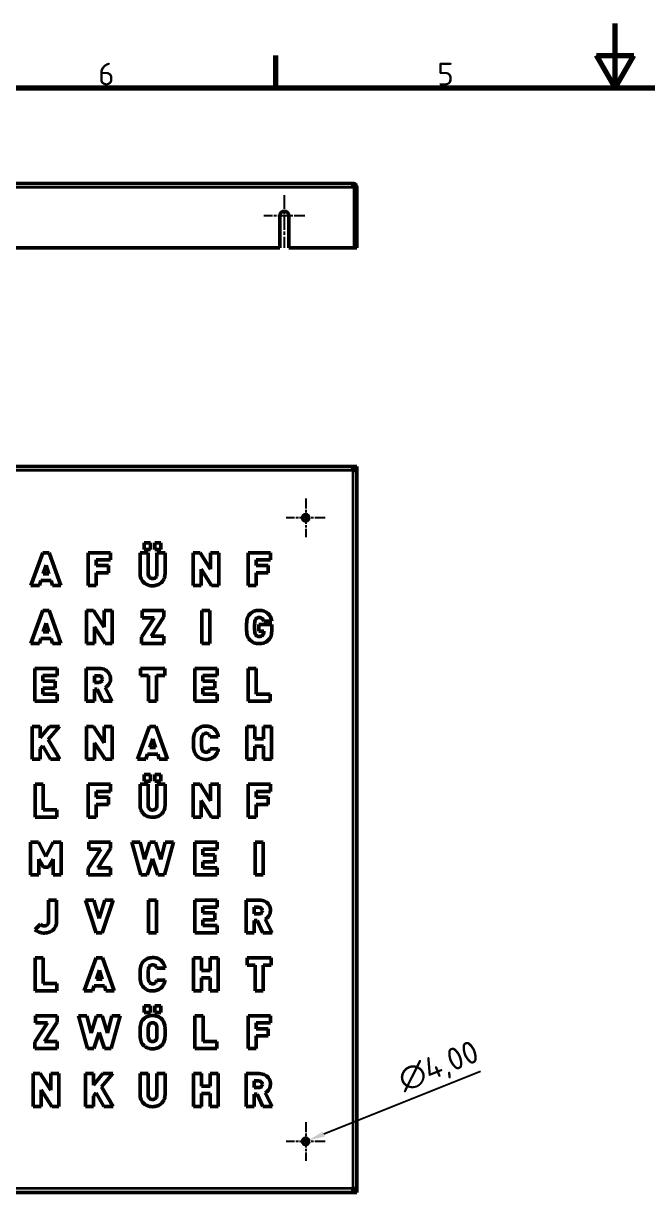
# Model space of a CAD drawing. Header units: millimetres. Extents: x -20 to 3500, y -209 to 1208.
# Drawn here: x 474 to 860, y 483 to 1208 of the extents above; entities that cross this region are included whole.
import ezdxf

# ---------------------------------------------------------------- set-up
doc = ezdxf.new("R2010")
doc.units = ezdxf.units.MM
doc.header["$LTSCALE"] = 4
doc.linetypes.add('CHAIN', pattern=[0.3543, 0.2362, -0.0295, 0.0591, -0.0295])
for name, color, linetype, lineweight in [('Bemaßung (ISO)', 7, 'Continuous', 25), ('Mittelpunktmarkierung (ISO)', 7, 'Continuous', 25), ('Rahmen (ISO)', 7, 'Continuous', 70), ('Sichtbar (ISO)', 7, 'Continuous', 50), ('Sichtbar schmal (ISO)', 7, 'Continuous', 35), ('Symbol (ISO)', 7, 'Continuous', 25)]:
    doc.layers.add(name, color=color, linetype=linetype, lineweight=lineweight)
doc.styles.add('Notiztext (DIN)', font='isocpeur.ttf')
doc.dimstyles.new('Standard (DIN)', dxfattribs={"dimscale": 4, "dimtxt": 3.5, "dimasz": 2.5, "dimexe": 3.175, "dimexo": 0.8, "dimgap": 0.8, "dimtad": 1, "dimrnd": 1e-08, "dimzin": 0, "dimtxsty": 'Notiztext (DIN)', "dimcen": 0.09, "dimdle": 10, "dimclrd": 256, "dimclre": 256, "dimclrt": 256, "dimadec": 0, "dimazin": 0, "dimtfac": 1, "dimtmove": 0, "dimatfit": 3, "dimfxl": 1, "dimtolj": 1, "dimtzin": 0, "dimlwd": -1, "dimlwe": -1, "dimarcsym": 0})

# ---------------------------------------------------------------- blocks, each defined once
blk = doc.blocks.new('Ränder BFE_Rahmen')
at = {"layer": 'Rahmen (ISO)'}
for p, q in [((210, 292), (210, 302)), ((157.5, 292), (157.5, 297)), ((207.11, 297), (212.89, 297)), ((210, 292), (207.11, 297)), ((210, 292), (212.89, 297)), ((5, 292), (415, 292))]:
    blk.add_line(p, q, dxfattribs=at)
at = {"layer": 'Symbol (ISO)', "char_height": 3.5, "attachment_point": 8, "style": 'Notiztext (DIN)'}
for s, insert in [('6', (131.25, 292.4)), ('5', (183.75, 292.4))]:
    blk.add_mtext(s, dxfattribs=dict(at, insert=insert))
blk = doc.blocks.new('*D22')
at = {"layer": 'Bemaßung (ISO)', "transparency": 16777216}
for p, q in [((756.7, 558.48), (659.57, 519.55)), ((648.07, 515.09), (648.79, 515.09)), ((648.43, 514.73), (648.43, 515.45))]:
    blk.add_line(p, q, dxfattribs=at)
blk.add_solid([(658.95, 521.1), (660.19, 518.01), (650.29, 515.83)], dxfattribs=at)
at = {"layer": 'Defpoints', "color": 0, "transparency": 16777216}
for p in [(650.29, 515.83), (646.57, 514.35)]:
    blk.add_point(p, dxfattribs=at)
at = {"layer": 'Bemaßung (ISO)', "transparency": 16777216, "insert": (707.17, 551.13), "char_height": 14, "attachment_point": 4, "rotation": 21.83795, "style": 'Notiztext (DIN)'}
blk.add_mtext('\\A1;∅4,00', dxfattribs=at)

msp = doc.modelspace()

# ---------------------------------------------------------------- linework, layer by layer
at = {"layer": 'Mittelpunktmarkierung (ISO)', "linetype": 'CHAIN', "ltscale": 9.097911}
msp.add_line((635.1758, 1101.574), (635.1758, 1068.824), dxfattribs=at)
at = {"layer": 'Mittelpunktmarkierung (ISO)', "linetype": 'CHAIN', "ltscale": 7.083847}
msp.add_line((647.9258, 1088.824), (622.4258, 1088.824), dxfattribs=at)
at = {"layer": 'Mittelpunktmarkierung (ISO)', "linetype": 'CHAIN', "ltscale": 6.667144}
for p, q in [((648.4287, 913.5959), (648.4287, 889.5959)), ((660.4287, 901.5959), (636.4287, 901.5959)), ((648.4287, 527.0902), (648.4287, 503.0902)), ((660.4287, 515.0902), (636.4287, 515.0902))]:
    msp.add_line(p, q, dxfattribs=at)
at = {"layer": 'Sichtbar (ISO)'}
for p, q in [((677.6758, 1108.824), (232.6758, 1108.824)), ((677.6758, 1107.324), (677.6758, 1108.824)), ((677.6758, 1106.5726), (677.6758, 1107.324)), ((677.6758, 1106.324), (677.6758, 1106.5726)), ((677.6758, 1106.324), (678.5758, 1106.324)), ((678.5758, 1068.824), (678.5758, 1106.324)), ((678.6758, 1106.324), (678.6758, 1068.824)), ((680.1758, 1106.324), (678.6758, 1106.324)), ((680.1758, 1068.824), (680.1758, 1106.324)), ((632.4258, 1068.824), (632.4258, 1088.824)), ((637.9258, 1088.824), (637.9258, 1068.824)), ((632.4258, 1068.824), (459.1758, 1068.824)), ((678.5758, 1068.824), (637.9258, 1068.824)), ((678.6758, 1068.824), (680.1758, 1068.824)), ((232.6758, 933.3431), (677.6758, 933.3431)), ((677.6758, 933.3431), (678.5758, 933.3431)), ((677.6758, 933.3307), (677.6758, 933.3431)), ((677.6758, 933.3307), (677.6758, 933.1344)), ((677.6758, 933.1344), (677.6758, 930.8431)), ((678.5758, 931.8431), (677.6758, 931.8431)), ((679.9671, 930.8431), (677.6758, 930.8431)), ((678.5758, 933.3431), (678.5758, 931.8431)), ((678.6758, 930.8431), (678.6758, 933.3431)), ((680.1758, 933.3431), (678.6758, 933.3431)), ((680.1634, 930.8431), (679.9671, 930.8431)), ((680.1758, 930.8431), (680.1634, 930.8431)), ((680.1758, 930.8431), (680.1758, 933.3431)), ((680.1758, 930.8431), (680.1758, 485.8431)), ((548.5052, 886.0311), (552.3229, 886.0311)), ((548.5052, 881.893), (548.5052, 886.0311)), ((552.3229, 886.0311), (552.3229, 881.893)), ((554.9562, 886.0311), (558.7739, 886.0311)), ((554.9562, 881.893), (554.9562, 886.0311)), ((558.7739, 886.0311), (558.7739, 881.893)), ((478.3065, 859.6137), (485.6911, 879.9284)), ((485.6911, 879.9284), (489.5506, 879.9284)), ((489.5506, 879.9284), (496.9352, 859.6137)), ((513.7228, 879.9284), (527.5306, 879.9284)), ((513.7228, 859.6137), (513.7228, 879.9284)), ((527.5306, 879.9284), (527.5306, 875.4837)), ((545.9275, 879.9284), (550.9156, 879.9284)), ((545.9275, 866.7475), (545.9275, 879.9284)), ((552.3229, 881.893), (548.5052, 881.893)), ((550.9156, 879.9284), (550.9156, 866.859)), ((558.7739, 881.893), (554.9562, 881.893)), ((556.3496, 879.9284), (561.3377, 879.9284)), ((556.3496, 866.859), (556.3496, 879.9284)), ((561.3377, 879.9284), (561.3377, 866.7475)), ((578.7104, 879.9284), (583.0731, 879.9284)), ((578.7104, 859.6137), (578.7104, 879.9284)), ((583.0731, 879.9284), (589.5783, 869.7153)), ((589.5783, 879.9284), (594.5664, 879.9284)), ((589.5783, 869.7153), (589.5783, 879.9284)), ((594.5664, 879.9284), (594.5664, 859.6137)), ((612.7404, 879.9284), (626.5482, 879.9284)), ((612.7404, 859.6137), (612.7404, 879.9284)), ((626.5482, 879.9284), (626.5482, 875.4837)), ((487.7532, 872.2233), (485.928, 866.8033)), ((489.467, 866.8033), (487.7532, 872.2233)), ((518.7109, 875.4837), (518.7109, 871.9168)), ((527.5306, 875.4837), (518.7109, 875.4837)), ((518.7109, 871.9168), (526.2488, 871.9168)), ((526.2488, 871.9168), (526.2488, 867.4721)), ((583.6985, 869.8268), (583.6985, 859.6137)), ((590.2053, 859.6137), (583.6985, 869.8268)), ((617.7285, 875.4837), (617.7285, 871.9168)), ((626.5482, 875.4837), (617.7285, 875.4837)), ((617.7285, 871.9168), (625.2663, 871.9168)), ((625.2663, 871.9168), (625.2663, 867.4721)), ((484.5207, 862.6372), (483.5315, 859.6137)), ((490.7768, 862.6372), (484.5207, 862.6372)), ((485.928, 866.8033), (489.467, 866.8033)), ((491.7242, 859.6137), (490.7768, 862.6372)), ((518.7109, 867.4721), (518.7109, 859.6137)), ((526.2488, 867.4721), (518.7109, 867.4721)), ((617.7285, 867.4721), (617.7285, 859.6137)), ((625.2663, 867.4721), (617.7285, 867.4721)), ((483.5315, 859.6137), (478.3065, 859.6137)), ((496.9352, 859.6137), (491.7242, 859.6137)), ((518.7109, 859.6137), (513.7228, 859.6137)), ((583.6985, 859.6137), (578.7104, 859.6137)), ((594.5664, 859.6137), (590.2053, 859.6137)), ((617.7285, 859.6137), (612.7404, 859.6137)), ((478.3065, 823.7408), (485.6911, 844.0555)), ((485.6911, 844.0555), (489.5506, 844.0555)), ((489.5506, 844.0555), (496.9352, 823.7408)), ((512.6987, 844.0555), (517.0614, 844.0555)), ((512.6987, 823.7408), (512.6987, 844.0555)), ((517.0614, 844.0555), (523.5666, 833.8424)), ((523.5666, 844.0555), (528.5547, 844.0555)), ((523.5666, 833.8424), (523.5666, 844.0555)), ((528.5547, 844.0555), (528.5547, 823.7408)), ((547.0905, 844.0555), (560.5226, 844.0555)), ((547.0905, 839.6108), (547.0905, 844.0555)), ((560.5226, 844.0555), (560.5226, 840.1821)), ((584.1444, 844.0555), (589.1325, 844.0555)), ((584.1444, 823.7408), (584.1444, 844.0555)), ((589.1325, 844.0555), (589.1325, 823.7408)), ((487.7532, 836.3504), (485.928, 830.9304)), ((489.467, 830.9304), (487.7532, 836.3504)), ((517.6868, 833.9539), (517.6868, 823.7408)), ((524.1936, 823.7408), (517.6868, 833.9539)), ((546.7426, 827.6282), (554.5372, 839.6108)), ((554.5372, 839.6108), (547.0905, 839.6108)), ((560.5226, 840.1821), (552.7, 828.1855)), ((611.8138, 833.2154), (611.8138, 834.5809)), ((619.5049, 835.4448), (627.4748, 835.4448)), ((619.5049, 831.2787), (619.5049, 835.4448)), ((627.4469, 837.4929), (622.417, 837.4929)), ((627.4748, 835.4448), (627.4748, 832.6163)), ((484.5207, 826.7644), (483.5315, 823.7408)), ((490.7768, 826.7644), (484.5207, 826.7644)), ((485.928, 830.9304), (489.467, 830.9304)), ((491.7242, 823.7408), (490.7768, 826.7644)), ((546.7426, 823.7408), (546.7426, 827.6282)), ((552.7, 828.1855), (560.5226, 828.1855)), ((560.5226, 828.1855), (560.5226, 823.7408)), ((622.5006, 831.2787), (619.5049, 831.2787)), ((622.5006, 830.9861), (622.5006, 831.2787)), ((483.5315, 823.7408), (478.3065, 823.7408)), ((496.9352, 823.7408), (491.7242, 823.7408)), ((517.6868, 823.7408), (512.6987, 823.7408)), ((528.5547, 823.7408), (524.1936, 823.7408)), ((560.5226, 823.7408), (546.7426, 823.7408)), ((589.1325, 823.7408), (584.1444, 823.7408)), ((480.717, 808.1826), (494.5248, 808.1826)), ((480.717, 787.868), (480.717, 808.1826)), ((494.5248, 808.1826), (494.5248, 803.7379)), ((512.6012, 808.1826), (520.647, 808.1826)), ((512.6012, 787.868), (512.6012, 808.1826)), ((546.1365, 808.1826), (561.1287, 808.1826)), ((546.1365, 803.7379), (546.1365, 808.1826)), ((561.1287, 808.1826), (561.1287, 803.7379)), ((579.7345, 808.1826), (593.5423, 808.1826)), ((579.7345, 787.868), (579.7345, 808.1826)), ((593.5423, 808.1826), (593.5423, 803.7379)), ((612.8867, 808.1826), (617.8748, 808.1826)), ((612.8867, 787.868), (612.8867, 808.1826)), ((617.8748, 808.1826), (617.8748, 792.3127)), ((485.7051, 803.7379), (485.7051, 800.3382)), ((494.5248, 803.7379), (485.7051, 803.7379)), ((485.7051, 800.3382), (493.2429, 800.3382)), ((493.2429, 800.3382), (493.2429, 795.8935)), ((520.4257, 803.6961), (517.5893, 803.6961)), ((517.5893, 803.6961), (517.5893, 799.5997)), ((517.5893, 799.5997), (520.4257, 799.5997)), ((551.1385, 803.7379), (546.1365, 803.7379)), ((551.1385, 787.868), (551.1385, 803.7379)), ((556.1266, 803.7379), (556.1266, 787.868)), ((561.1287, 803.7379), (556.1266, 803.7379)), ((584.7226, 803.7379), (584.7226, 800.3382)), ((593.5423, 803.7379), (584.7226, 803.7379)), ((584.7226, 800.3382), (592.2605, 800.3382)), ((592.2605, 800.3382), (592.2605, 795.8935)), ((485.7051, 795.8935), (485.7051, 792.3127)), ((493.2429, 795.8935), (485.7051, 795.8935)), ((485.7051, 792.3127), (494.5248, 792.3127)), ((494.5248, 792.3127), (494.5248, 787.868)), ((517.5893, 795.4337), (517.5893, 787.868)), ((519.28, 795.4337), (517.5893, 795.4337)), ((522.8831, 787.868), (519.28, 795.4337)), ((524.2725, 796.3394), (528.6523, 787.868)), ((584.7226, 795.8935), (584.7226, 792.3127)), ((592.2605, 795.8935), (584.7226, 795.8935)), ((584.7226, 792.3127), (593.5423, 792.3127)), ((593.5423, 792.3127), (593.5423, 787.868)), ((617.8748, 792.3127), (626.4019, 792.3127)), ((626.4019, 792.3127), (626.4019, 787.868)), ((494.5248, 787.868), (480.717, 787.868)), ((517.5893, 787.868), (512.6012, 787.868)), ((528.6523, 787.868), (522.8831, 787.868)), ((556.1266, 787.868), (551.1385, 787.868)), ((593.5423, 787.868), (579.7345, 787.868)), ((626.4019, 787.868), (612.8867, 787.868)), ((479.038, 772.3097), (483.9982, 772.3097)), ((479.038, 751.9951), (479.038, 772.3097)), ((483.9982, 765.1202), (489.8781, 772.3097)), ((483.9982, 772.3097), (483.9982, 765.1202)), ((495.9808, 772.3097), (489.0421, 764.0891)), ((489.8781, 772.3097), (495.9808, 772.3097)), ((512.6987, 772.3097), (517.0614, 772.3097)), ((512.6987, 751.9951), (512.6987, 772.3097)), ((517.0614, 772.3097), (523.5666, 762.0967)), ((523.5666, 772.3097), (528.5547, 772.3097)), ((523.5666, 762.0967), (523.5666, 772.3097)), ((528.5547, 772.3097), (528.5547, 751.9951)), ((544.3182, 751.9951), (551.7028, 772.3097)), ((551.7028, 772.3097), (555.5623, 772.3097)), ((555.5623, 772.3097), (562.9469, 751.9951)), ((612.0019, 772.3097), (616.99, 772.3097)), ((612.0019, 751.9951), (612.0019, 772.3097)), ((616.99, 772.3097), (616.99, 764.4932)), ((622.2986, 772.3097), (627.2867, 772.3097)), ((622.2986, 764.4932), (622.2986, 772.3097)), ((627.2867, 772.3097), (627.2867, 751.9951)), ((489.0421, 764.0891), (496.2037, 751.9951)), ((517.6868, 762.2081), (517.6868, 751.9951)), ((524.1936, 751.9951), (517.6868, 762.2081)), ((553.7649, 764.6046), (551.9397, 759.1846)), ((555.4787, 759.1846), (553.7649, 764.6046)), ((578.9403, 761.4697), (578.9403, 762.8351)), ((594.3365, 765.8586), (589.2648, 765.8586)), ((616.99, 764.4932), (622.2986, 764.4932)), ((485.712, 760.3271), (483.9982, 758.3626)), ((483.9982, 758.3626), (483.9982, 751.9951)), ((490.3936, 751.9951), (485.712, 760.3271)), ((550.5324, 755.0186), (549.5432, 751.9951)), ((556.7885, 755.0186), (550.5324, 755.0186)), ((551.9397, 759.1846), (555.4787, 759.1846)), ((557.7359, 751.9951), (556.7885, 755.0186)), ((589.2648, 758.4462), (594.3365, 758.4462)), ((616.99, 760.0485), (616.99, 751.9951)), ((622.2986, 760.0485), (616.99, 760.0485)), ((622.2986, 751.9951), (622.2986, 760.0485)), ((483.9982, 751.9951), (479.038, 751.9951)), ((496.2037, 751.9951), (490.3936, 751.9951)), ((517.6868, 751.9951), (512.6987, 751.9951)), ((528.5547, 751.9951), (524.1936, 751.9951)), ((549.5432, 751.9951), (544.3182, 751.9951)), ((562.9469, 751.9951), (557.7359, 751.9951)), ((616.99, 751.9951), (612.0019, 751.9951)), ((627.2867, 751.9951), (622.2986, 751.9951)), ((548.5052, 742.5396), (552.3229, 742.5396)), ((548.5052, 738.4014), (548.5052, 742.5396)), ((552.3229, 742.5396), (552.3229, 738.4014)), ((554.9562, 742.5396), (558.7739, 742.5396)), ((554.9562, 738.4014), (554.9562, 742.5396)), ((558.7739, 742.5396), (558.7739, 738.4014)), ((480.8633, 736.4368), (485.8514, 736.4368)), ((480.8633, 716.1222), (480.8633, 736.4368)), ((485.8514, 736.4368), (485.8514, 720.5669)), ((513.7228, 736.4368), (527.5306, 736.4368)), ((513.7228, 716.1222), (513.7228, 736.4368)), ((518.7109, 731.9921), (518.7109, 728.4252)), ((527.5306, 731.9921), (518.7109, 731.9921)), ((527.5306, 736.4368), (527.5306, 731.9921)), ((545.9275, 736.4368), (550.9156, 736.4368)), ((545.9275, 723.256), (545.9275, 736.4368)), ((552.3229, 738.4014), (548.5052, 738.4014)), ((550.9156, 736.4368), (550.9156, 723.3675)), ((558.7739, 738.4014), (554.9562, 738.4014)), ((556.3496, 736.4368), (561.3377, 736.4368)), ((556.3496, 723.3675), (556.3496, 736.4368)), ((561.3377, 736.4368), (561.3377, 723.256)), ((578.7104, 736.4368), (583.0731, 736.4368)), ((578.7104, 716.1222), (578.7104, 736.4368)), ((583.0731, 736.4368), (589.5783, 726.2238)), ((589.5783, 736.4368), (594.5664, 736.4368)), ((589.5783, 726.2238), (589.5783, 736.4368)), ((594.5664, 736.4368), (594.5664, 716.1222)), ((612.7404, 736.4368), (626.5482, 736.4368)), ((612.7404, 716.1222), (612.7404, 736.4368)), ((617.7285, 731.9921), (617.7285, 728.4252)), ((626.5482, 731.9921), (617.7285, 731.9921)), ((626.5482, 736.4368), (626.5482, 731.9921)), ((518.7109, 728.4252), (526.2488, 728.4252)), ((526.2488, 728.4252), (526.2488, 723.9805)), ((583.6985, 726.3352), (583.6985, 716.1222)), ((590.2053, 716.1222), (583.6985, 726.3352)), ((617.7285, 728.4252), (625.2663, 728.4252)), ((625.2663, 728.4252), (625.2663, 723.9805)), ((485.8514, 720.5669), (494.3785, 720.5669)), ((494.3785, 720.5669), (494.3785, 716.1222)), ((518.7109, 723.9805), (518.7109, 716.1222)), ((526.2488, 723.9805), (518.7109, 723.9805)), ((617.7285, 723.9805), (617.7285, 716.1222)), ((625.2663, 723.9805), (617.7285, 723.9805)), ((494.3785, 716.1222), (480.8633, 716.1222)), ((518.7109, 716.1222), (513.7228, 716.1222)), ((583.6985, 716.1222), (578.7104, 716.1222)), ((594.5664, 716.1222), (590.2053, 716.1222)), ((617.7285, 716.1222), (612.7404, 716.1222)), ((478.1533, 700.564), (483.0581, 700.564)), ((478.1533, 680.2493), (478.1533, 700.564)), ((483.0581, 700.564), (487.6139, 691.6049)), ((487.6139, 691.6049), (492.184, 700.564)), ((492.184, 700.564), (497.0885, 700.564)), ((497.0885, 700.564), (497.0885, 680.2493)), ((513.7367, 684.1367), (521.5314, 696.1193)), ((514.0847, 700.564), (527.5167, 700.564)), ((514.0847, 696.1193), (514.0847, 700.564)), ((521.5314, 696.1193), (514.0847, 696.1193)), ((527.5167, 696.6905), (519.6942, 684.694)), ((527.5167, 700.564), (527.5167, 696.6905)), ((540.7095, 700.564), (545.9345, 700.564)), ((546.2967, 680.2493), (540.7095, 700.564)), ((545.9345, 700.564), (548.5818, 689.8354)), ((548.5818, 689.8354), (551.87, 700.564)), ((551.87, 700.564), (555.4091, 700.564)), ((555.4091, 700.564), (558.6834, 689.8354)), ((558.6834, 689.8354), (561.3446, 700.564)), ((566.5556, 700.564), (560.9963, 680.2493)), ((561.3446, 700.564), (566.5556, 700.564)), ((579.7345, 700.564), (593.5423, 700.564)), ((579.7345, 680.2493), (579.7345, 700.564)), ((584.7226, 696.1193), (584.7226, 692.7195)), ((593.5423, 696.1193), (584.7226, 696.1193)), ((593.5423, 700.564), (593.5423, 696.1193)), ((617.1502, 700.564), (622.1383, 700.564)), ((617.1502, 680.2493), (617.1502, 700.564)), ((622.1383, 700.564), (622.1383, 680.2493)), ((483.1413, 689.9747), (483.1413, 680.2493)), ((486.0255, 684.9587), (483.1413, 689.9747)), ((492.1004, 689.9747), (489.2162, 684.9587)), ((492.1004, 680.2493), (492.1004, 689.9747)), ((553.6395, 690.2673), (550.3513, 680.2493)), ((556.9139, 680.2493), (553.6395, 690.2673)), ((584.7226, 692.7195), (592.2605, 692.7195)), ((592.2605, 692.7195), (592.2605, 688.2748)), ((489.2162, 684.9587), (486.0255, 684.9587)), ((513.7367, 680.2493), (513.7367, 684.1367)), ((519.6942, 684.694), (527.5167, 684.694)), ((527.5167, 684.694), (527.5167, 680.2493)), ((584.7226, 688.2748), (584.7226, 684.694)), ((592.2605, 688.2748), (584.7226, 688.2748)), ((584.7226, 684.694), (593.5423, 684.694)), ((593.5423, 684.694), (593.5423, 680.2493)), ((483.1413, 680.2493), (478.1533, 680.2493)), ((497.0885, 680.2493), (492.1004, 680.2493)), ((527.5167, 680.2493), (513.7367, 680.2493)), ((550.3513, 680.2493), (546.2967, 680.2493)), ((560.9963, 680.2493), (556.9139, 680.2493)), ((593.5423, 680.2493), (579.7345, 680.2493)), ((622.1383, 680.2493), (617.1502, 680.2493)), ((489.2232, 664.6911), (494.2113, 664.6911)), ((489.2232, 651.4545), (489.2232, 664.6911)), ((494.2113, 664.6911), (494.2113, 651.343)), ((512.0508, 664.6911), (517.2201, 664.6911)), ((518.7527, 644.3764), (512.0508, 664.6911)), ((517.2201, 664.6911), (520.6337, 653.3355)), ((520.6337, 653.3355), (524.0055, 664.6911)), ((529.2026, 664.6911), (522.4729, 644.3764)), ((524.0055, 664.6911), (529.2026, 664.6911)), ((551.1385, 664.6911), (556.1266, 664.6911)), ((551.1385, 644.3764), (551.1385, 664.6911)), ((556.1266, 664.6911), (556.1266, 644.3764)), ((579.7345, 664.6911), (593.5423, 664.6911)), ((579.7345, 644.3764), (579.7345, 664.6911)), ((584.7226, 660.2464), (584.7226, 656.8467)), ((593.5423, 660.2464), (584.7226, 660.2464)), ((593.5423, 664.6911), (593.5423, 660.2464)), ((611.6187, 664.6911), (619.6646, 664.6911)), ((611.6187, 644.3764), (611.6187, 664.6911)), ((619.4432, 660.2046), (616.6068, 660.2046)), ((616.6068, 660.2046), (616.6068, 656.1082)), ((584.7226, 656.8467), (592.2605, 656.8467)), ((584.7226, 652.402), (584.7226, 648.8211)), ((592.2605, 652.402), (584.7226, 652.402)), ((592.2605, 656.8467), (592.2605, 652.402)), ((616.6068, 656.1082), (619.4432, 656.1082)), ((623.29, 652.8478), (627.6698, 644.3764)), ((481.0305, 646.4246), (484.3103, 649.685)), ((584.7226, 648.8211), (593.5423, 648.8211)), ((593.5423, 648.8211), (593.5423, 644.3764)), ((616.6068, 651.9422), (616.6068, 644.3764)), ((618.2975, 651.9422), (616.6068, 651.9422)), ((621.9007, 644.3764), (618.2975, 651.9422)), ((522.4729, 644.3764), (518.7527, 644.3764)), ((556.1266, 644.3764), (551.1385, 644.3764)), ((593.5423, 644.3764), (579.7345, 644.3764)), ((616.6068, 644.3764), (611.6187, 644.3764)), ((627.6698, 644.3764), (621.9007, 644.3764)), ((480.8633, 628.8182), (485.8514, 628.8182)), ((480.8633, 608.5035), (480.8633, 628.8182)), ((485.8514, 628.8182), (485.8514, 612.9482)), ((511.3124, 608.5035), (518.697, 628.8182)), ((518.697, 628.8182), (522.5565, 628.8182)), ((522.5565, 628.8182), (529.9411, 608.5035)), ((578.9961, 628.8182), (583.9842, 628.8182)), ((578.9961, 608.5035), (578.9961, 628.8182)), ((583.9842, 628.8182), (583.9842, 621.0016)), ((589.2927, 628.8182), (594.2808, 628.8182)), ((589.2927, 621.0016), (589.2927, 628.8182)), ((594.2808, 628.8182), (594.2808, 608.5035)), ((612.1482, 628.8182), (627.1404, 628.8182)), ((612.1482, 624.3735), (612.1482, 628.8182)), ((617.1502, 624.3735), (612.1482, 624.3735)), ((617.1502, 608.5035), (617.1502, 624.3735)), ((622.1383, 624.3735), (622.1383, 608.5035)), ((627.1404, 624.3735), (622.1383, 624.3735)), ((627.1404, 628.8182), (627.1404, 624.3735)), ((520.7591, 621.1131), (518.9338, 615.6931)), ((522.4729, 615.6931), (520.7591, 621.1131)), ((545.9345, 617.9781), (545.9345, 619.3436)), ((561.3307, 622.3671), (556.259, 622.3671)), ((583.9842, 621.0016), (589.2927, 621.0016)), ((583.9842, 616.5569), (583.9842, 608.5035)), ((589.2927, 616.5569), (583.9842, 616.5569)), ((589.2927, 608.5035), (589.2927, 616.5569)), ((485.8514, 612.9482), (494.3785, 612.9482)), ((494.3785, 612.9482), (494.3785, 608.5035)), ((517.5266, 611.527), (516.5373, 608.5035)), ((523.7826, 611.527), (517.5266, 611.527)), ((518.9338, 615.6931), (522.4729, 615.6931)), ((524.7301, 608.5035), (523.7826, 611.527)), ((556.259, 614.9546), (561.3307, 614.9546)), ((494.3785, 608.5035), (480.8633, 608.5035)), ((516.5373, 608.5035), (511.3124, 608.5035)), ((529.9411, 608.5035), (524.7301, 608.5035)), ((583.9842, 608.5035), (578.9961, 608.5035)), ((594.2808, 608.5035), (589.2927, 608.5035)), ((622.1383, 608.5035), (617.1502, 608.5035)), ((548.4982, 599.0481), (552.3159, 599.0481)), ((548.4982, 594.9099), (548.4982, 599.0481)), ((552.3159, 594.9099), (548.4982, 594.9099)), ((552.3159, 599.0481), (552.3159, 594.9099)), ((554.9493, 599.0481), (558.767, 599.0481)), ((554.9493, 594.9099), (554.9493, 599.0481)), ((558.767, 594.9099), (554.9493, 594.9099)), ((558.767, 599.0481), (558.767, 594.9099)), ((480.7309, 576.518), (488.5255, 588.5006)), ((481.0788, 592.9453), (494.5109, 592.9453)), ((481.0788, 588.5006), (481.0788, 592.9453)), ((488.5255, 588.5006), (481.0788, 588.5006)), ((494.5109, 589.0719), (486.6883, 577.0754)), ((494.5109, 592.9453), (494.5109, 589.0719)), ((507.7037, 592.9453), (512.9286, 592.9453)), ((513.2909, 572.6307), (507.7037, 592.9453)), ((512.9286, 592.9453), (515.5759, 582.2167)), ((515.5759, 582.2167), (518.8642, 592.9453)), ((518.8642, 592.9453), (522.4032, 592.9453)), ((522.4032, 592.9453), (525.6775, 582.2167)), ((525.6775, 582.2167), (528.3388, 592.9453)), ((533.5498, 592.9453), (527.9904, 572.6307)), ((528.3388, 592.9453), (533.5498, 592.9453)), ((579.8808, 592.9453), (584.8689, 592.9453)), ((579.8808, 572.6307), (579.8808, 592.9453)), ((584.8689, 592.9453), (584.8689, 577.0754)), ((612.7404, 592.9453), (626.5482, 592.9453)), ((612.7404, 572.6307), (612.7404, 592.9453)), ((617.7285, 588.5006), (617.7285, 584.9337)), ((626.5482, 588.5006), (617.7285, 588.5006)), ((626.5482, 592.9453), (626.5482, 588.5006)), ((520.6337, 582.6486), (517.3455, 572.6307)), ((523.908, 572.6307), (520.6337, 582.6486)), ((545.9066, 582.1052), (545.9066, 583.4707)), ((561.3586, 583.4707), (561.3586, 582.1052)), ((617.7285, 584.9337), (625.2663, 584.9337)), ((617.7285, 580.489), (617.7285, 572.6307)), ((625.2663, 580.489), (617.7285, 580.489)), ((625.2663, 584.9337), (625.2663, 580.489)), ((480.7309, 572.6307), (480.7309, 576.518)), ((494.5109, 572.6307), (480.7309, 572.6307)), ((486.6883, 577.0754), (494.5109, 577.0754)), ((494.5109, 577.0754), (494.5109, 572.6307)), ((517.3455, 572.6307), (513.2909, 572.6307)), ((527.9904, 572.6307), (523.908, 572.6307)), ((593.396, 572.6307), (579.8808, 572.6307)), ((584.8689, 577.0754), (593.396, 577.0754)), ((593.396, 577.0754), (593.396, 572.6307)), ((617.7285, 572.6307), (612.7404, 572.6307)), ((479.6929, 557.0724), (484.0556, 557.0724)), ((479.6929, 536.7578), (479.6929, 557.0724)), ((484.0556, 557.0724), (490.5608, 546.8594)), ((490.5608, 557.0724), (495.5489, 557.0724)), ((490.5608, 546.8594), (490.5608, 557.0724)), ((495.5489, 557.0724), (495.5489, 536.7578)), ((512.0439, 557.0724), (517.0041, 557.0724)), ((512.0439, 536.7578), (512.0439, 557.0724)), ((517.0041, 549.8829), (522.8839, 557.0724)), ((517.0041, 557.0724), (517.0041, 549.8829)), ((528.9867, 557.0724), (522.0479, 548.8518)), ((522.8839, 557.0724), (528.9867, 557.0724)), ((545.9275, 557.0724), (550.9156, 557.0724)), ((545.9275, 543.8916), (545.9275, 557.0724)), ((550.9156, 557.0724), (550.9156, 544.003)), ((556.3496, 557.0724), (561.3377, 557.0724)), ((556.3496, 544.003), (556.3496, 557.0724)), ((561.3377, 557.0724), (561.3377, 543.8916)), ((578.9961, 557.0724), (583.9842, 557.0724)), ((578.9961, 536.7578), (578.9961, 557.0724)), ((583.9842, 557.0724), (583.9842, 549.2559)), ((589.2927, 557.0724), (594.2808, 557.0724)), ((589.2927, 549.2559), (589.2927, 557.0724)), ((594.2808, 557.0724), (594.2808, 536.7578)), ((611.6187, 557.0724), (619.6646, 557.0724)), ((611.6187, 536.7578), (611.6187, 557.0724)), ((619.4432, 552.5859), (616.6068, 552.5859)), ((616.6068, 552.5859), (616.6068, 548.4895)), ((484.681, 546.9708), (484.681, 536.7578)), ((491.1878, 536.7578), (484.681, 546.9708)), ((518.7179, 545.0898), (517.0041, 543.1253)), ((523.3994, 536.7578), (518.7179, 545.0898)), ((522.0479, 548.8518), (529.2096, 536.7578)), ((583.9842, 549.2559), (589.2927, 549.2559)), ((583.9842, 544.8112), (583.9842, 536.7578)), ((589.2927, 544.8112), (583.9842, 544.8112)), ((589.2927, 536.7578), (589.2927, 544.8112)), ((616.6068, 548.4895), (619.4432, 548.4895)), ((616.6068, 544.3235), (616.6068, 536.7578)), ((618.2975, 544.3235), (616.6068, 544.3235)), ((621.9007, 536.7578), (618.2975, 544.3235)), ((623.29, 545.2292), (627.6698, 536.7578)), ((484.681, 536.7578), (479.6929, 536.7578)), ((495.5489, 536.7578), (491.1878, 536.7578)), ((517.0041, 536.7578), (512.0439, 536.7578)), ((517.0041, 543.1253), (517.0041, 536.7578)), ((529.2096, 536.7578), (523.3994, 536.7578)), ((583.9842, 536.7578), (578.9961, 536.7578)), ((594.2808, 536.7578), (589.2927, 536.7578)), ((616.6068, 536.7578), (611.6187, 536.7578)), ((627.6698, 536.7578), (621.9007, 536.7578)), ((677.6758, 483.5518), (677.6758, 485.8431)), ((679.9671, 485.8431), (677.6758, 485.8431)), ((678.6758, 483.3431), (678.6758, 485.8431)), ((680.1634, 485.8431), (679.9671, 485.8431)), ((680.1634, 485.8431), (680.1758, 485.8431)), ((680.1758, 485.8431), (680.1758, 483.3431)), ((677.6758, 483.3431), (232.6758, 483.3431)), ((677.6758, 484.8431), (678.5758, 484.8431)), ((677.6758, 483.3555), (677.6758, 483.5518)), ((677.6758, 483.3431), (677.6758, 483.3555)), ((677.6758, 483.3431), (678.5758, 483.3431)), ((678.5758, 483.3431), (678.5758, 484.8431)), ((680.1758, 483.3431), (678.6758, 483.3431))]:
    msp.add_line(p, q, dxfattribs=at)
for centre in [(648.4287, 901.5959), (648.4287, 515.0902)]:
    msp.add_circle(centre, 2, dxfattribs=at)
for centre, radius, end in [((677.6758, 1106.324), 1, 5.7073707), ((677.6758, 1106.324), 2.5, 5.7073706), ((635.1758, 1088.824), 2.75, 180)]:
    msp.add_arc(centre, radius, 0, end, dxfattribs=at)
for points, knots in [([(679.9671, 1107.324), (679.7465, 1107.8295), (679.3525, 1108.2589), (678.867, 1108.522), (678.5031, 1108.7191), (678.0897, 1108.824), (677.6758, 1108.824)], [-0.738020239, -0.738020239, -0.738020239, -0.738020239, -0.316152883, -0.316152883, -0.316152883, 0, 0, 0, 0]), ([(677.6758, 1107.324), (678.1261, 1107.324), (678.5534, 1106.9816), (678.6517, 1106.5423), (678.6605, 1106.5031), (678.6669, 1106.4634), (678.6709, 1106.4234)], [0, 0, 0, 0, 0.859892226, 0.859892226, 0.859892226, 0.93658477, 0.93658477, 0.93658477, 0.93658477]), ([(551.635, 864.6785), (552.1147, 864.1536), (552.7735, 863.8912), (553.6119, 863.8912), (554.1517, 863.8912), (554.6314, 864.0073), (555.0502, 864.2396)], [11, 11, 11, 11, 12, 12, 12, 13, 13, 13, 13]), ([(556.5864, 859.9551), (555.6481, 859.6159), (554.6541, 859.4465), (553.6047, 859.4465), (552.2205, 859.4465), (550.9367, 859.7483), (549.752, 860.3522)], [3, 3, 3, 3, 4, 4, 4, 5, 5, 5, 5]), ([(616.366, 843.6654), (617.2565, 844.0368), (618.3055, 844.2227), (619.5117, 844.2227), (621.925, 844.2227), (623.7832, 843.577), (625.0874, 842.286)], [13, 13, 13, 13, 14, 14, 14, 15, 15, 15, 15]), ([(616.8855, 836.6639), (616.8298, 836.0182), (616.8019, 835.0964), (616.8019, 833.8982), (616.8019, 832.6999), (616.8298, 831.7755), (616.8855, 831.1255)], [22, 22, 22, 22, 23, 23, 23, 24, 24, 24, 24]), ([(622.417, 837.4929), (622.2124, 838.2917), (621.8875, 838.8723), (621.4417, 839.2346), (620.9958, 839.5969), (620.3501, 839.778), (619.5049, 839.778), (618.6502, 839.778), (617.9954, 839.4806), (617.5404, 838.8863)], [17, 17, 17, 17, 18, 18, 18, 19, 19, 19, 20, 20, 20, 20]), ([(617.5404, 828.8822), (617.9862, 828.3062), (618.6411, 828.0183), (619.5049, 828.0183), (620.4803, 828.0183), (621.2231, 828.2877), (621.7343, 828.8265)], [26, 26, 26, 26, 27, 27, 27, 28, 28, 28, 28]), ([(621.6976, 823.7826), (621.0201, 823.6433), (620.2916, 823.5736), (619.5121, 823.5736), (617.2565, 823.5736), (615.3775, 824.3352), (613.8743, 825.8587)], [4, 4, 4, 4, 5, 5, 5, 6, 6, 6, 6]), ([(526.7649, 804.8665), (527.3079, 803.8725), (527.5794, 802.7996), (527.5794, 801.6479), (527.5794, 800.3752), (527.2574, 799.2862), (526.6136, 798.3806), (525.9699, 797.4749), (525.1893, 796.7944), (524.2725, 796.3394)], [9, 9, 9, 9, 10, 10, 10, 11, 11, 11, 12, 12, 12, 12]), ([(583.5064, 771.9126), (584.4157, 772.2888), (585.4599, 772.4769), (586.6382, 772.4769), (587.6498, 772.4769), (588.5781, 772.3398), (589.4225, 772.0659)], [12, 12, 12, 12, 13, 13, 13, 14, 14, 14, 14]), ([(584.0188, 764.9599), (583.9583, 764.3236), (583.9284, 763.3877), (583.9284, 762.1524), (583.9284, 760.5083), (583.9885, 759.354), (584.1095, 758.69)], [24, 24, 24, 24, 25, 25, 25, 26, 26, 26, 26]), ([(588.4081, 767.4401), (588.0128, 767.8348), (587.43, 768.0322), (586.6593, 768.0322), (586.2318, 768.0322), (585.8488, 767.9532), (585.51, 767.7954)], [19, 19, 19, 19, 20, 20, 20, 21, 21, 21, 21]), ([(591.6709, 753.4581), (590.9886, 752.9099), (590.2207, 752.5013), (589.3668, 752.2319), (588.5128, 751.9626), (587.6036, 751.8279), (586.6382, 751.8279), (584.383, 751.8279), (582.504, 752.5894), (581.0004, 754.1129)], [2, 2, 2, 2, 3, 3, 3, 4, 4, 4, 5, 5, 5, 5]), ([(584.6947, 757.1364), (585.1406, 756.5604), (585.7955, 756.2726), (586.6593, 756.2726), (587.4117, 756.2726), (587.9902, 756.4698), (588.3938, 756.8647)], [27, 27, 27, 27, 28, 28, 28, 29, 29, 29, 29]), ([(594.3365, 758.4462), (594.1602, 757.3685), (593.8425, 756.4049), (593.3831, 755.555), (592.9237, 754.7051), (592.3528, 754.006), (591.6709, 753.4581)], [0, 0, 0, 0, 1, 1, 1, 2, 2, 2, 2]), ([(551.635, 721.1869), (552.1147, 720.662), (552.7735, 720.3997), (553.6119, 720.3997), (554.1517, 720.3997), (554.6314, 720.5157), (555.0502, 720.748)], [11, 11, 11, 11, 12, 12, 12, 13, 13, 13, 13]), ([(556.5864, 716.4636), (555.6481, 716.1244), (554.6541, 715.955), (553.6047, 715.955), (552.2205, 715.955), (550.9367, 716.2567), (549.752, 716.8607)], [3, 3, 3, 3, 4, 4, 4, 5, 5, 5, 5]), ([(621.6089, 658.1496), (621.6089, 658.5103), (621.5225, 658.8483), (621.3501, 659.1632), (621.1777, 659.4781), (620.9265, 659.73), (620.5957, 659.9199)], [0, 0, 0, 0, 1, 1, 1, 2, 2, 2, 2]), ([(625.7825, 661.375), (626.3255, 660.3809), (626.597, 659.3081), (626.597, 658.1564), (626.597, 656.8837), (626.2749, 655.7945), (625.6312, 654.8892)], [9, 9, 9, 9, 10, 10, 10, 11, 11, 11, 11]), ([(493.1317, 647.4278), (492.4115, 646.3502), (491.4684, 645.5444), (490.3028, 645.0102), (489.1372, 644.4759), (487.89, 644.2092), (486.562, 644.2092), (485.7908, 644.2092), (485.0826, 644.2813), (484.4373, 644.425)], [1, 1, 1, 1, 2, 2, 2, 3, 3, 3, 4, 4, 4, 4]), ([(485.3502, 648.8836), (485.6432, 648.7308), (486.05, 648.6539), (486.5715, 648.6539), (487.3717, 648.6539), (488.0138, 648.8884), (488.4975, 649.3574), (488.9812, 649.8263), (489.2232, 650.5254), (489.2232, 651.4545)], [8, 8, 8, 8, 9, 9, 9, 10, 10, 10, 11, 11, 11, 11]), ([(550.5006, 628.4209), (551.4098, 628.7975), (552.454, 628.9854), (553.6324, 628.9854), (554.6439, 628.9854), (555.5723, 628.848), (556.4166, 628.5746)], [12, 12, 12, 12, 13, 13, 13, 14, 14, 14, 14]), ([(555.4023, 623.9487), (555.007, 624.3432), (554.4242, 624.5407), (553.6535, 624.5407), (553.2259, 624.5407), (552.843, 624.4615), (552.5042, 624.3038)], [19, 19, 19, 19, 20, 20, 20, 21, 21, 21, 21]), ([(558.6858, 627.3484), (559.3538, 626.8046), (559.9179, 626.1128), (560.3773, 625.272), (560.8367, 624.4312), (561.1543, 623.463), (561.3307, 622.3671)], [15, 15, 15, 15, 16, 16, 16, 17, 17, 17, 17]), ([(551.0129, 621.4686), (550.9524, 620.8321), (550.9226, 619.8961), (550.9226, 618.6609), (550.9226, 617.0167), (550.9827, 615.8623), (551.1037, 615.1987)], [24, 24, 24, 24, 25, 25, 25, 26, 26, 26, 26]), ([(558.6651, 609.9665), (557.9827, 609.4184), (557.2148, 609.0095), (556.3609, 608.7404), (555.507, 608.4713), (554.5978, 608.3363), (553.6324, 608.3363), (551.3772, 608.3363), (549.4982, 609.0979), (547.9946, 610.6214)], [2, 2, 2, 2, 3, 3, 3, 4, 4, 4, 5, 5, 5, 5]), ([(551.6889, 613.6449), (552.1348, 613.0689), (552.7896, 612.781), (553.6535, 612.781), (554.4059, 612.781), (554.9843, 612.9781), (555.388, 613.373)], [27, 27, 27, 27, 28, 28, 28, 29, 29, 29, 29]), ([(550.4656, 592.5552), (551.3613, 592.9266), (552.417, 593.1125), (553.6324, 593.1125), (554.8573, 593.1125), (555.9202, 592.9246), (556.8203, 592.548)], [16, 16, 16, 16, 17, 17, 17, 18, 18, 18, 18]), ([(551.2223, 586.989), (551.1152, 586.6773), (551.034, 586.1992), (550.9783, 585.5535), (550.9226, 584.9078), (550.8947, 583.9862), (550.8947, 582.788), (550.8947, 581.5989), (550.9226, 580.6817), (550.9783, 580.036), (551.034, 579.3903), (551.1152, 578.9145), (551.2223, 578.608)], [-9, -9, -9, -9, -8, -8, -8, -7, -7, -7, -6, -6, -6, -5, -5, -5, -5]), ([(554.8171, 588.417), (554.4592, 588.5842), (554.0619, 588.6678), (553.6256, 588.6678), (553.1981, 588.6678), (552.8127, 588.5862), (552.4692, 588.4238)], [-13, -13, -13, -13, -12, -12, -12, -11, -11, -11, -11]), ([(555.632, 577.8277), (555.892, 578.19), (556.0799, 578.6753), (556.1961, 579.2836), (556.3123, 579.8919), (556.3705, 581.0603), (556.3705, 582.788)], [-2, -2, -2, -2, -1, -1, -1, 0, 0, 0, 0]), ([(556.8271, 573.0415), (555.9226, 572.6561), (554.8573, 572.4635), (553.6324, 572.4635), (552.8067, 572.4635), (552.0619, 572.5494), (551.3983, 572.7214)], [5, 5, 5, 5, 6, 6, 6, 7, 7, 7, 7]), ([(551.6332, 577.8277), (552.1069, 577.2147), (552.7709, 576.9082), (553.6256, 576.9082), (554.4895, 576.9082), (555.1583, 577.2147), (555.632, 577.8277)], [-4, -4, -4, -4, -3, -3, -3, -2, -2, -2, -2]), ([(621.6089, 550.531), (621.6089, 550.8916), (621.5225, 551.2296), (621.3501, 551.5445), (621.1777, 551.8594), (620.9265, 552.1114), (620.5957, 552.3013)], [0, 0, 0, 0, 1, 1, 1, 2, 2, 2, 2]), ([(625.7825, 553.7563), (626.3255, 552.7623), (626.597, 551.6894), (626.597, 550.5377), (626.597, 549.265), (626.2749, 548.1759), (625.6312, 547.2706)], [9, 9, 9, 9, 10, 10, 10, 11, 11, 11, 11]), ([(550.9156, 544.003), (550.9156, 543.0739), (551.1553, 542.347), (551.635, 541.8223), (552.1147, 541.2976), (552.7735, 541.0353), (553.6119, 541.0353), (554.1517, 541.0353), (554.6314, 541.1511), (555.0502, 541.3836)], [10, 10, 10, 10, 11, 11, 11, 12, 12, 12, 13, 13, 13, 13]), ([(556.5864, 537.0993), (555.6481, 536.7598), (554.6541, 536.5906), (553.6047, 536.5906), (552.2205, 536.5906), (550.9367, 536.8923), (549.752, 537.4962)], [3, 3, 3, 3, 4, 4, 4, 5, 5, 5, 5])]:
    msp.add_open_spline(points, degree=3, knots=knots, dxfattribs=at)
for points in [[(680.1634, 1106.5726), (680.1373, 1106.8313), (680.071, 1107.086), (679.9671, 1107.324)], [(546.9518, 862.9229), (546.2687, 864.0328), (545.9275, 865.3076), (545.9275, 866.7475)], [(549.752, 860.3522), (548.5681, 860.9559), (547.6341, 861.8128), (546.9518, 862.9229)], [(550.9156, 866.859), (550.9156, 865.9301), (551.1553, 865.2031), (551.635, 864.6785)], [(555.0502, 864.2396), (555.4694, 864.4716), (555.7906, 864.8108), (556.0144, 865.2567)], [(556.0144, 865.2567), (556.2377, 865.7025), (556.3496, 866.2366), (556.3496, 866.859)], [(560.7385, 863.7798), (560.3388, 862.8693), (559.7815, 862.0891), (559.0665, 861.439)], [(561.3377, 866.7475), (561.3377, 865.6793), (561.1378, 864.69), (560.7385, 863.7798)], [(559.0665, 861.439), (558.3512, 860.7887), (557.5243, 860.2941), (556.5864, 859.9551)], [(612.1757, 838.9072), (612.4169, 840.0449), (612.983, 841.0598), (613.8743, 841.9516)], [(613.8743, 841.9516), (614.6442, 842.7225), (615.4751, 843.2937), (616.366, 843.6654)], [(625.0874, 842.286), (626.3911, 840.9948), (627.1778, 839.397), (627.4469, 837.4929)], [(611.8138, 834.5809), (611.8138, 836.3271), (611.9344, 837.7692), (612.1757, 838.9072)], [(617.1295, 838.099), (617.0224, 837.7877), (616.9412, 837.3094), (616.8855, 836.6639)], [(617.5404, 838.8863), (617.3732, 838.6725), (617.2358, 838.4101), (617.1295, 838.099)], [(612.1757, 828.8961), (611.9344, 830.0293), (611.8138, 831.469), (611.8138, 833.2154)], [(613.8743, 825.8587), (612.983, 826.7504), (612.4169, 827.7628), (612.1757, 828.8961)], [(616.8855, 831.1255), (616.9412, 830.4752), (617.0224, 829.9921), (617.1295, 829.6764)], [(617.1295, 829.6764), (617.2358, 829.3605), (617.3732, 829.0958), (617.5404, 828.8822)], [(621.7343, 828.8265), (622.245, 829.3372), (622.5006, 830.0572), (622.5006, 830.9861)], [(627.0225, 828.5617), (626.7208, 827.5307), (626.1845, 826.6296), (625.4142, 825.8587)], [(627.4748, 832.6163), (627.4748, 830.9443), (627.3239, 829.5928), (627.0225, 828.5617)], [(623.6535, 824.5072), (623.0269, 824.1634), (622.3748, 823.922), (621.6976, 823.7826)], [(625.4142, 825.8587), (624.8669, 825.3014), (624.2801, 824.8507), (623.6535, 824.5072)], [(520.647, 808.1826), (522.104, 808.1826), (523.3521, 807.8783), (524.3915, 807.27)], [(524.3915, 807.27), (525.4309, 806.6615), (526.2219, 805.8603), (526.7649, 804.8665)], [(521.5782, 803.4113), (521.2478, 803.6012), (520.8632, 803.6961), (520.4257, 803.6961)], [(520.4257, 799.5997), (520.8632, 799.5997), (521.2478, 799.6945), (521.5782, 799.8844)], [(522.3326, 802.6547), (522.1602, 802.9694), (521.909, 803.2216), (521.5782, 803.4113)], [(521.5782, 799.8844), (521.909, 800.0741), (522.1602, 800.3241), (522.3326, 800.6344)], [(522.5913, 801.641), (522.5913, 802.0018), (522.5049, 802.3398), (522.3326, 802.6547)], [(522.3326, 800.6344), (522.5049, 800.9443), (522.5913, 801.2801), (522.5913, 801.641)], [(579.3022, 767.1614), (579.5434, 768.2991), (580.1095, 769.3141), (581.0004, 770.2058)], [(581.0004, 770.2058), (581.7616, 770.9674), (582.5968, 771.5364), (583.5064, 771.9126)], [(589.4225, 772.0659), (590.2668, 771.7918), (591.0232, 771.3832), (591.6916, 770.8398)], [(591.6916, 770.8398), (592.3596, 770.2964), (592.9237, 769.6043), (593.3831, 768.7637)], [(593.3831, 768.7637), (593.8425, 767.9229), (594.1602, 766.9546), (594.3365, 765.8586)], [(578.9403, 762.8351), (578.9403, 764.5814), (579.0609, 766.0234), (579.3022, 767.1614)], [(579.3022, 757.1504), (579.0609, 758.2835), (578.9403, 759.7232), (578.9403, 761.4697)], [(584.2696, 766.3811), (584.1629, 766.0698), (584.0793, 765.5961), (584.0188, 764.9599)], [(584.6947, 767.1823), (584.518, 766.9594), (584.3763, 766.6922), (584.2696, 766.3811)], [(585.51, 767.7954), (585.1705, 767.6373), (584.899, 767.4331), (584.6947, 767.1823)], [(589.2648, 765.8586), (589.0881, 766.5181), (588.8027, 767.0452), (588.4081, 767.4401)], [(581.0004, 754.1129), (580.1095, 755.0047), (579.5434, 756.017), (579.3022, 757.1504)], [(584.1095, 758.69), (584.2302, 758.0258), (584.4252, 757.5079), (584.6947, 757.1364)], [(588.3938, 756.8647), (588.7983, 757.2594), (589.0881, 757.7865), (589.2648, 758.4462)], [(546.9518, 719.4313), (546.2687, 720.5412), (545.9275, 721.8161), (545.9275, 723.256)], [(549.752, 716.8607), (548.5681, 717.4644), (547.6341, 718.3213), (546.9518, 719.4313)], [(550.9156, 723.3675), (550.9156, 722.4385), (551.1553, 721.7116), (551.635, 721.1869)], [(555.0502, 720.748), (555.4694, 720.9801), (555.7906, 721.3193), (556.0144, 721.7651)], [(556.0144, 721.7651), (556.2377, 722.211), (556.3496, 722.7451), (556.3496, 723.3675)], [(559.0665, 717.9474), (558.3512, 717.2972), (557.5243, 716.8025), (556.5864, 716.4636)], [(560.7385, 720.2882), (560.3388, 719.3778), (559.7815, 718.5975), (559.0665, 717.9474)], [(561.3377, 723.256), (561.3377, 722.1877), (561.1378, 721.1985), (560.7385, 720.2882)], [(620.5957, 659.9199), (620.2653, 660.1098), (619.8807, 660.2046), (619.4432, 660.2046)], [(619.6646, 664.6911), (621.1216, 664.6911), (622.3696, 664.3865), (623.409, 663.7786)], [(623.409, 663.7786), (624.4485, 663.17), (625.2395, 662.3686), (625.7825, 661.375)], [(619.4432, 656.1082), (619.8807, 656.1082), (620.2653, 656.2029), (620.5957, 656.3928)], [(620.5957, 656.3928), (620.9265, 656.5827), (621.1777, 656.8323), (621.3501, 657.1428)], [(621.3501, 657.1428), (621.5225, 657.453), (621.6089, 657.7885), (621.6089, 658.1496)], [(625.6312, 654.8892), (624.9875, 653.9832), (624.2068, 653.3028), (623.29, 652.8478)], [(482.6746, 645.1081), (482.1451, 645.419), (481.5969, 645.8577), (481.0305, 646.4246)], [(484.4373, 644.425), (483.7912, 644.5691), (483.204, 644.7964), (482.6746, 645.1081)], [(484.3103, 649.685), (484.7104, 649.304), (485.0568, 649.0373), (485.3502, 648.8836)], [(494.2113, 651.343), (494.2113, 649.8104), (493.851, 648.505), (493.1317, 647.4278)], [(545.9345, 619.3436), (545.9345, 621.0896), (546.0551, 622.5319), (546.2963, 623.6701)], [(546.2963, 623.6701), (546.5376, 624.8074), (547.1037, 625.8225), (547.9946, 626.7143)], [(547.9946, 626.7143), (548.7558, 627.4758), (549.5909, 628.0451), (550.5006, 628.4209)], [(551.6889, 623.6908), (551.5121, 623.4678), (551.3704, 623.2007), (551.2637, 622.8898)], [(552.5042, 624.3038), (552.1646, 624.1458), (551.8931, 623.9416), (551.6889, 623.6908)], [(556.259, 622.3671), (556.0822, 623.0263), (555.7968, 623.5534), (555.4023, 623.9487)], [(556.4166, 628.5746), (557.261, 628.3003), (558.0174, 627.8914), (558.6858, 627.3484)], [(546.2963, 613.6588), (546.0551, 614.7918), (545.9345, 616.2317), (545.9345, 617.9781)], [(551.2637, 622.8898), (551.157, 622.5781), (551.0734, 622.1044), (551.0129, 621.4686)], [(547.9946, 610.6214), (547.1037, 611.5131), (546.5376, 612.5255), (546.2963, 613.6588)], [(551.1037, 615.1987), (551.2243, 614.5342), (551.4194, 614.0163), (551.6889, 613.6449)], [(555.388, 613.373), (555.7924, 613.7679), (556.0822, 614.295), (556.259, 614.9546)], [(560.3773, 612.0633), (559.9179, 611.2138), (559.347, 610.5143), (558.6651, 609.9665)], [(561.3307, 614.9546), (561.1543, 613.877), (560.8367, 612.9136), (560.3773, 612.0633)], [(545.9066, 583.4707), (545.9066, 585.2167), (546.0272, 586.659), (546.2685, 587.7972)], [(546.2685, 587.7972), (546.5097, 588.9345), (547.0758, 589.9497), (547.9667, 590.8414)], [(547.9667, 590.8414), (548.737, 591.6121), (549.5698, 592.1834), (550.4656, 592.5552)], [(551.6332, 587.7761), (551.466, 587.5623), (551.3286, 587.3), (551.2223, 586.989)], [(552.4692, 588.4238), (552.1252, 588.2613), (551.8465, 588.0452), (551.6332, 587.7761)], [(555.632, 587.7761), (555.4461, 588.036), (555.1742, 588.2498), (554.8171, 588.417)], [(556.1961, 586.327), (556.0799, 586.9584), (555.892, 587.4417), (555.632, 587.7761)], [(556.8203, 592.548), (557.7204, 592.1722), (558.5512, 591.6029), (559.312, 590.8414)], [(559.312, 590.8414), (559.9246, 590.2283), (560.3796, 589.5384), (560.6766, 588.7725)], [(560.6766, 588.7725), (560.9736, 588.0058), (561.1615, 587.214), (561.2399, 586.3967)], [(546.2685, 577.7859), (546.0272, 578.9189), (545.9066, 580.3588), (545.9066, 582.1052)], [(556.3705, 582.788), (556.3705, 584.5157), (556.3123, 585.6952), (556.1961, 586.327)], [(561.2399, 586.3967), (561.3187, 585.579), (561.3586, 584.6037), (561.3586, 583.4707)], [(561.3586, 582.1052), (561.3586, 580.9719), (561.3187, 579.9966), (561.2399, 579.1793)], [(547.9667, 574.7485), (547.0758, 575.6402), (546.5097, 576.6526), (546.2685, 577.7859)], [(549.5607, 573.4806), (548.999, 573.815), (548.4679, 574.2374), (547.9667, 574.7485)], [(551.3983, 572.7214), (550.7347, 572.893), (550.122, 573.1462), (549.5607, 573.4806)], [(551.2223, 578.608), (551.3286, 578.3015), (551.466, 578.0411), (551.6332, 577.8277)], [(559.312, 574.7485), (558.5604, 573.9961), (557.7319, 573.4268), (556.8271, 573.0415)], [(560.6766, 576.8106), (560.3796, 576.0487), (559.9246, 575.3616), (559.312, 574.7485)], [(561.2399, 579.1793), (561.1615, 578.3616), (560.9736, 577.5722), (560.6766, 576.8106)], [(620.5957, 552.3013), (620.2653, 552.4912), (619.8807, 552.5859), (619.4432, 552.5859)], [(619.6646, 557.0724), (621.1216, 557.0724), (622.3696, 556.7679), (623.409, 556.16)], [(623.409, 556.16), (624.4485, 555.5513), (625.2395, 554.7499), (625.7825, 553.7563)], [(546.9518, 540.0667), (546.2687, 541.1766), (545.9275, 542.4517), (545.9275, 543.8916)], [(556.0144, 542.4007), (556.2377, 542.8466), (556.3496, 543.3804), (556.3496, 544.003)], [(561.3377, 543.8916), (561.3377, 542.8231), (561.1378, 541.8338), (560.7385, 540.9238)], [(619.4432, 548.4895), (619.8807, 548.4895), (620.2653, 548.5843), (620.5957, 548.7742)], [(620.5957, 548.7742), (620.9265, 548.9641), (621.1777, 549.2137), (621.3501, 549.5242)], [(621.3501, 549.5242), (621.5225, 549.8343), (621.6089, 550.1699), (621.6089, 550.531)], [(625.6312, 547.2706), (624.9875, 546.3645), (624.2068, 545.6842), (623.29, 545.2292)], [(549.752, 537.4962), (548.5681, 538.0997), (547.6341, 538.9568), (546.9518, 540.0667)], [(555.0502, 541.3836), (555.4694, 541.6157), (555.7906, 541.9549), (556.0144, 542.4007)], [(559.0665, 538.583), (558.3512, 537.9325), (557.5243, 537.4381), (556.5864, 537.0993)], [(560.7385, 540.9238), (560.3388, 540.0134), (559.7815, 539.2331), (559.0665, 538.583)]]:
    msp.add_open_spline(points, degree=3, dxfattribs=at)
at = {"layer": 'Sichtbar schmal (ISO)'}
for p, q in [((677.6758, 1106.324), (232.6758, 1106.324)), ((679.9671, 1107.324), (677.6758, 1107.324)), ((680.1634, 1106.5726), (678.6709, 1106.4234)), ((677.6758, 930.8431), (232.6758, 930.8431)), ((677.6758, 930.8431), (677.6758, 485.8431)), ((677.6758, 485.8431), (232.6758, 485.8431))]:
    msp.add_line(p, q, dxfattribs=at)

# ---------------------------------------------------------------- block references
at = {"xscale": 4, "yscale": 4, "zscale": 4}
msp.add_blockref('Ränder BFE_Rahmen', (0, 0), dxfattribs=at)

# ---------------------------------------------------------------- dimensions: what is measured, and where the dimension line sits
at = {"layer": 'Bemaßung (ISO)'}
dim = msp.add_diameter_dim_2p(p1=(646.5722, 514.3463), p2=(650.2852, 515.8342), dimstyle='Standard (DIN)', override={"dimgap": 0.8, "dimdec": 2, "dimlfac": 1, "dimtol": 0, "dimlim": 0, "dimtp": 0, "dimtm": 0, "dimtdec": 2, "dimtofl": 0}, dxfattribs=at)
dim.commit()
dim.dimension.update_dxf_attribs({"geometry": '*D22', "text_midpoint": (732.6072, 548.8239), "dimtype": 163})

doc.saveas('drawing.dxf')
